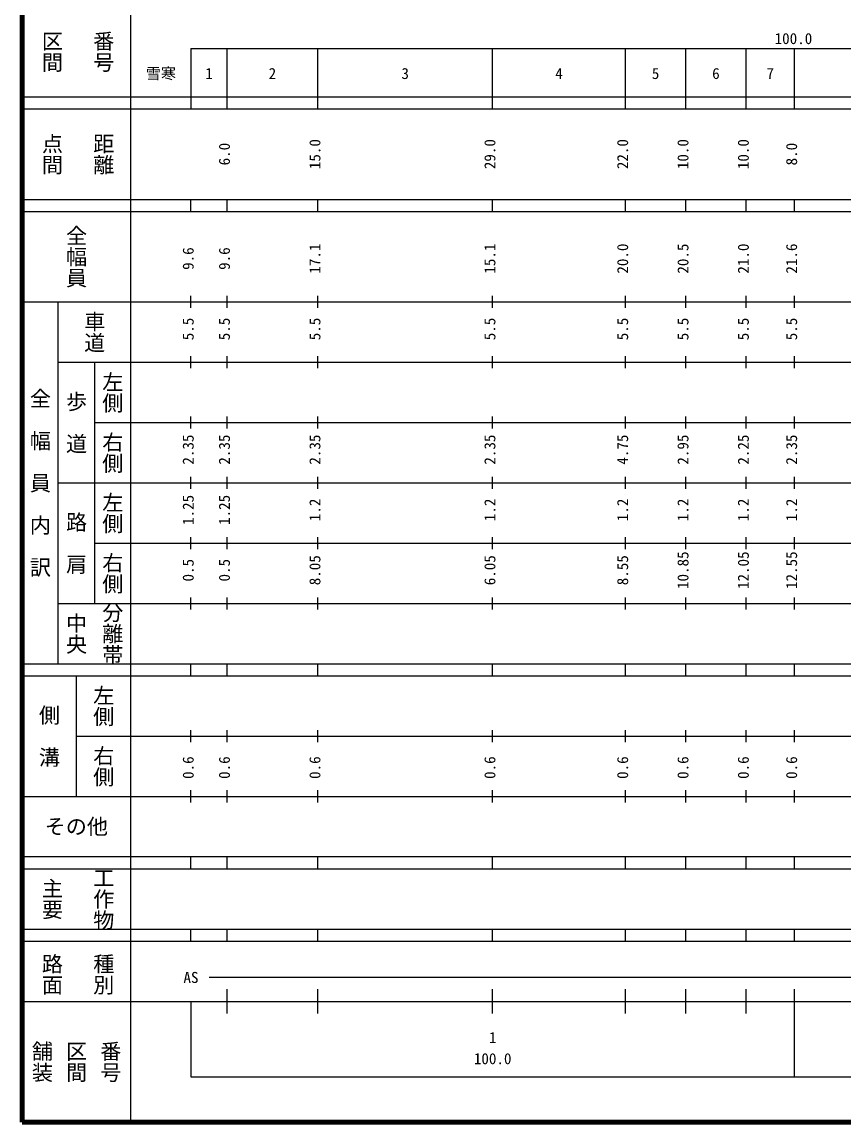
# Model space of a CAD drawing. Units: millimetres on the paper, enlarged 1000 times. Extents: x 40000 to 680000, y 20000 to 380000.
# Drawn here: x 40000 to 176223, y 20000 to 202409 of the extents above; entities that cross this region are included whole.
import ezdxf
from ezdxf.enums import TextEntityAlignment as Align

# ---------------------------------------------------------------- set-up
doc = ezdxf.new("R2010")
doc.units = ezdxf.units.MM
doc.header["$LTSCALE"] = 1000
doc.layers.add('M-TTL', color=2, linetype='Continuous', lineweight=140)
doc.layers.add('M-TTL-BAND', color=7, linetype='Continuous', lineweight=25)
doc.styles.add('@ＭＳ ゴシック', font='')
doc.styles.add('ＭＳ ゴシック', font='')
doc.styles.get('@ＭＳ ゴシック').set_extended_font_data('@MS Gothic')
doc.styles.get('ＭＳ ゴシック').set_extended_font_data('MS Gothic')

msp = doc.modelspace()

# ---------------------------------------------------------------- linework, layer by layer
at = {"layer": 'M-TTL'}
for p, q in [((40000, 380000), (40000, 20000)), ((40000, 20000), (680000, 20000))]:
    msp.add_line(p, q, dxfattribs=at)
at = {"layer": 'M-TTL-BAND'}
for p, q in [((58000, 370000), (58000, 20000)), ((68000, 198000), (579000, 198000)), ((68000, 198000), (68000, 188000)), ((74000, 188000), (74000, 198000)), ((89000, 188000), (89000, 198000)), ((118000, 188000), (118000, 198000)), ((140000, 188000), (140000, 198000)), ((150000, 188000), (150000, 198000)), ((160000, 188000), (160000, 198000)), ((168000, 188000), (168000, 198000)), ((40000, 190000), (579000, 190000)), ((40000, 188000), (579000, 188000)), ((40000, 173000), (579000, 173000)), ((68000, 171000), (68000, 173000)), ((74000, 171000), (74000, 173000)), ((89000, 171000), (89000, 173000)), ((118000, 171000), (118000, 173000)), ((140000, 171000), (140000, 173000)), ((150000, 171000), (150000, 173000)), ((160000, 171000), (160000, 173000)), ((168000, 171000), (168000, 173000)), ((40000, 171000), (579000, 171000)), ((68000, 155000), (68000, 157000)), ((74000, 155000), (74000, 157000)), ((89000, 155000), (89000, 157000)), ((118000, 155000), (118000, 157000)), ((140000, 155000), (140000, 157000)), ((150000, 155000), (150000, 157000)), ((160000, 155000), (160000, 157000)), ((168000, 155000), (168000, 157000)), ((40000, 156000), (579000, 156000)), ((46000, 96000), (46000, 156000)), ((46000, 146000), (579000, 146000)), ((52000, 146000), (52000, 106000)), ((68000, 145000), (68000, 147000)), ((74000, 145000), (74000, 147000)), ((89000, 145000), (89000, 147000)), ((118000, 145000), (118000, 147000)), ((140000, 145000), (140000, 147000)), ((150000, 145000), (150000, 147000)), ((160000, 145000), (160000, 147000)), ((168000, 145000), (168000, 147000)), ((68000, 135000), (68000, 137000)), ((74000, 135000), (74000, 137000)), ((89000, 135000), (89000, 137000)), ((118000, 135000), (118000, 137000)), ((140000, 135000), (140000, 137000)), ((150000, 135000), (150000, 137000)), ((160000, 135000), (160000, 137000)), ((168000, 135000), (168000, 137000)), ((52000, 136000), (579000, 136000)), ((46000, 126000), (579000, 126000)), ((68000, 125000), (68000, 127000)), ((74000, 125000), (74000, 127000)), ((89000, 125000), (89000, 127000)), ((118000, 125000), (118000, 127000)), ((140000, 125000), (140000, 127000)), ((150000, 125000), (150000, 127000)), ((160000, 125000), (160000, 127000)), ((168000, 125000), (168000, 127000)), ((68000, 115000), (68000, 117000)), ((74000, 115000), (74000, 117000)), ((89000, 115000), (89000, 117000)), ((118000, 115000), (118000, 117000)), ((140000, 115000), (140000, 117000)), ((150000, 115000), (150000, 117000)), ((160000, 115000), (160000, 117000)), ((168000, 115000), (168000, 117000)), ((52000, 116000), (579000, 116000)), ((46000, 106000), (579000, 106000)), ((68000, 105000), (68000, 107000)), ((74000, 105000), (74000, 107000)), ((89000, 105000), (89000, 107000)), ((118000, 105000), (118000, 107000)), ((140000, 105000), (140000, 107000)), ((150000, 105000), (150000, 107000)), ((160000, 105000), (160000, 107000)), ((168000, 105000), (168000, 107000)), ((40000, 96000), (579000, 96000)), ((68000, 94000), (68000, 96000)), ((74000, 94000), (74000, 96000)), ((89000, 94000), (89000, 96000)), ((118000, 94000), (118000, 96000)), ((140000, 94000), (140000, 96000)), ((150000, 94000), (150000, 96000)), ((160000, 94000), (160000, 96000)), ((168000, 94000), (168000, 96000)), ((40000, 94000), (579000, 94000)), ((49000, 94000), (49000, 74000)), ((49000, 84000), (579000, 84000)), ((68000, 83000), (68000, 85000)), ((74000, 83000), (74000, 85000)), ((89000, 83000), (89000, 85000)), ((118000, 83000), (118000, 85000)), ((140000, 83000), (140000, 85000)), ((150000, 83000), (150000, 85000)), ((160000, 83000), (160000, 85000)), ((168000, 83000), (168000, 85000)), ((68000, 73000), (68000, 75000)), ((74000, 73000), (74000, 75000)), ((89000, 73000), (89000, 75000)), ((118000, 73000), (118000, 75000)), ((140000, 73000), (140000, 75000)), ((150000, 73000), (150000, 75000)), ((160000, 73000), (160000, 75000)), ((168000, 73000), (168000, 75000)), ((40000, 74000), (579000, 74000)), ((40000, 64000), (579000, 64000)), ((68000, 62000), (68000, 64000)), ((74000, 62000), (74000, 64000)), ((89000, 62000), (89000, 64000)), ((118000, 62000), (118000, 64000)), ((140000, 62000), (140000, 64000)), ((150000, 62000), (150000, 64000)), ((160000, 62000), (160000, 64000)), ((168000, 62000), (168000, 64000)), ((40000, 62000), (579000, 62000)), ((40000, 52000), (579000, 52000)), ((68000, 50000), (68000, 52000)), ((74000, 50000), (74000, 52000)), ((89000, 50000), (89000, 52000)), ((118000, 50000), (118000, 52000)), ((140000, 50000), (140000, 52000)), ((150000, 50000), (150000, 52000)), ((160000, 50000), (160000, 52000)), ((168000, 50000), (168000, 52000)), ((40000, 50000), (579000, 50000)), ((71000, 44000), (545000, 44000)), ((74000, 38000), (74000, 42000)), ((89000, 38000), (89000, 42000)), ((118000, 38000), (118000, 42000)), ((140000, 38000), (140000, 42000)), ((150000, 38000), (150000, 42000)), ((160000, 38000), (160000, 42000)), ((168000, 27500), (168000, 42000)), ((40000, 40000), (579000, 40000)), ((68000, 40000), (68000, 27500)), ((68000, 27500), (579000, 27500))]:
    msp.add_line(p, q, dxfattribs=at)

# ---------------------------------------------------------------- texts
at = {"layer": 'M-TTL-BAND', "style": '@ＭＳ ゴシック'}
for s, p in [('番号', (53500, 197500)), ('区間', (45000, 197500)), ('点間', (45000, 180500)), ('距離', (53500, 180500)), ('全幅員', (49000, 163500)), ('車道', (52000, 151000)), ('左側', (55000, 141000)), ('全\u3000幅\u3000員\u3000内\u3000訳', (43000, 126000)), ('歩\u3000道', (49000, 136000)), ('右側', (55000, 131000)), ('左側', (55000, 121000)), ('路\u3000肩', (49000, 116000)), ('右側', (55000, 111000)), ('分離帯', (55000, 101000)), ('中央', (49000, 101000)), ('左側', (53500, 89000)), ('側\u3000溝', (44500, 84000)), ('右側', (53500, 79000)), ('主要', (45000, 57000)), ('工作物', (53500, 57000)), ('路面', (45000, 44500)), ('種別', (53500, 44500)), ('舗装', (43333, 30000)), ('区間', (49000, 30000)), ('番号', (54667, 30000))]:
    msp.add_text(s, height=2566, rotation=270, dxfattribs=at).set_placement(p, align=Align.MIDDLE_CENTER)
at = {"layer": 'M-TTL-BAND', "style": 'ＭＳ ゴシック'}
for s, p in [('100.0', (167844, 198195)), ('雪寒', (63017, 192405)), ('1', (71000, 192405)), ('2', (81500, 192405)), ('3', (103500, 192405)), ('4', (129000, 192405)), ('5', (145000, 192405)), ('6', (155000, 192405)), ('7', (164000, 192405)), ('AS', (68000, 42500)), ('1', (118000, 32523)), ('100.0', (118000, 29033))]:
    msp.add_text(s, height=1833, dxfattribs=at).set_placement(p, align=Align.BOTTOM_CENTER)
for s, p in [('15.0', (90000, 180500)), ('29.0', (119000, 180500)), ('22.0', (141000, 180500)), ('10.0', (151000, 180500)), ('10.0', (161000, 180500)), ('6.0', (75000, 180500)), ('8.0', (169000, 180500)), ('9.6', (69000, 163174)), ('9.6', (75000, 163174)), ('17.1', (90000, 163174)), ('15.1', (119000, 163174)), ('20.0', (141000, 163174)), ('20.5', (151000, 163174)), ('21.0', (161000, 163174)), ('21.6', (169000, 163174)), ('5.5', (69000, 151500)), ('5.5', (75000, 151500)), ('5.5', (90000, 151500)), ('5.5', (119000, 151500)), ('5.5', (141000, 151500)), ('5.5', (151000, 151500)), ('5.5', (161000, 151500)), ('5.5', (169000, 151500)), ('2.35', (69000, 131500)), ('2.35', (75000, 131500)), ('2.35', (90000, 131500)), ('2.35', (119000, 131500)), ('4.75', (141000, 131500)), ('2.95', (151000, 131500)), ('2.25', (161000, 131500)), ('2.35', (169000, 131500)), ('1.25', (69000, 121500)), ('1.25', (75000, 121500)), ('1.2', (90000, 121500)), ('1.2', (119000, 121500)), ('1.2', (141000, 121500)), ('1.2', (151000, 121500)), ('1.2', (161000, 121500)), ('1.2', (169000, 121500)), ('0.5', (69000, 111500)), ('0.5', (75000, 111500)), ('8.05', (90000, 111500)), ('6.05', (119000, 111500)), ('8.55', (141000, 111500)), ('10.85', (151000, 111500)), ('12.05', (161000, 111500)), ('12.55', (169000, 111500)), ('0.6', (69000, 78764)), ('0.6', (75000, 78764)), ('0.6', (90000, 78764)), ('0.6', (119000, 78764)), ('0.6', (141000, 78764)), ('0.6', (151000, 78764)), ('0.6', (161000, 78764)), ('0.6', (169000, 78764))]:
    msp.add_text(s, height=1833, rotation=90, dxfattribs=at).set_placement(p, align=Align.BOTTOM_CENTER)
msp.add_text('その他', height=2566, dxfattribs=at).set_placement((49000, 69000), align=Align.MIDDLE_CENTER)

doc.saveas('drawing.dxf')
